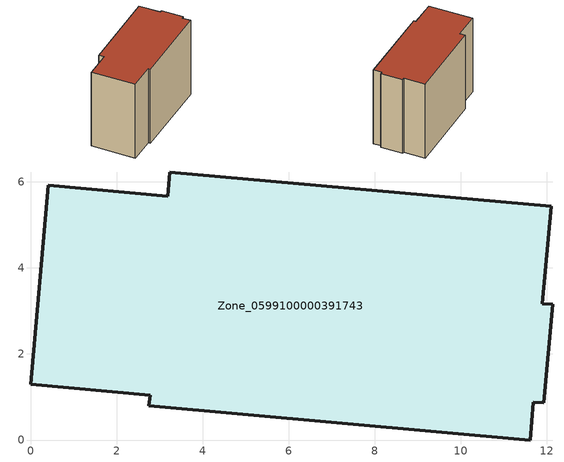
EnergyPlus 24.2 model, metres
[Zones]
Zone_0599100000391743
 floor ground (C_G): 11.61,0 2.75,0.8 2.78,1.04 0,1.3 0.41,5.92 3.19,5.67 3.24,6.23 12.1,5.43 11.89,3.17 12.13,3.15 11.92,0.86 11.69,0.88 z0
 wall outside (C_F): 11.89,3.17 12.1,5.43 3.24,6.23 3.19,5.67 0.41,5.92 0,1.3 2.78,1.04 2.75,0.8 11.61,0 11.69,0.88 11.92,0.86 12.13,3.15 11.89,3.17 z0:8.63
 roof outside (C_R): 11.92,0.86 12.13,3.15 11.89,3.17 12.1,5.43 3.24,6.23 3.19,5.67 0.41,5.92 0,1.3 2.78,1.04 2.75,0.8 11.61,0 11.69,0.88 z8.63
[BUILDING]
Pand.0599100000391743: North Axis=0; Terrain=City; Loads Convergence Tolerance Value=0.04; Temperature Convergence Tolerance Value=0.4; Solar Distribution=FullExterior; Maximum Number of Warmup Days=25; Minimum Number of Warmup Days=1
[Site:Location]
Rotterdam.The.Hague.AP_ZH_NLD Design_Conditions: Latitude=51.96; Longitude=4.45; Time Zone=1; Elevation=-4.5
[SITE:GROUNDTEMPERATURE:BUILDINGSURFACE]
18, 18, 18, 18, 18, 18, 18, 18, 18, 18, 18, 18
[MATERIAL] Thermal Absorptance=0.9; Solar Absorptance=0.7; Visible Absorptance=0.7
Name | Roughness | Thickness | Conductivity | Density | Specific Heat
G.TI.1992-2005 | MediumSmooth | 0.15 | 0.06 | 540 | 1210
F.TI.1992-2005 | Rough | 0.3 | 0.12 | 1920 | 840
R.TI.1992-2005 | MediumRough | 0.2 | 0.08 | 1500 | 1000
[CONSTRUCTION]
C_G: G.TI.1992-2005
C_F: F.TI.1992-2005
C_R: R.TI.1992-2005
[ZONE]
Zone_0599100000391743: Type=1; Multiplier=1; Ceiling Height=Autocalculate; Volume=Autocalculate; Floor Area=autocalculate; Part of Total Floor Area=Yes
[ZONEINFILTRATION:DESIGNFLOWRATE]
Infil_Zone_0599100000391743: Zone or ZoneList or Space or SpaceList=Zone_0599100000391743; Schedule=AlwaysOn; Design Flow Rate Calculation Method=Flow/Area; Flow Rate per Floor Area=0.0015; Constant Term Coefficient=1; Temperature Term Coefficient=0; Velocity Term Coefficient=0; Velocity Squared Term Coefficient=0
[HVACTEMPLATE:ZONE:IDEALLOADSAIRSYSTEM]
Zone_0599100000391743: Maximum Heating Supply Air Temperature=50; Minimum Cooling Supply Air Temperature=13; Maximum Heating Supply Air Humidity Ratio=0.0156; Minimum Cooling Supply Air Humidity Ratio=0.0077; Heating Limit=NoLimit; Cooling Limit=NoLimit; Dehumidification Control Type=ConstantSensibleHeatRatio; Cooling Sensible Heat Ratio=0.7; Dehumidification Setpoint=60; Humidification Control Type=None; Humidification Setpoint=30; Outdoor Air Method=None; Outdoor Air Flow Rate per Person=0.00944; Outdoor Air Flow Rate per Zone Floor Area=0; Outdoor Air Flow Rate per Zone=0; Demand Controlled Ventilation Type=None; Outdoor Air Economizer Type=NoEconomizer; Heat Recovery Type=None; Sensible Heat Recovery Effectiveness=0.7; Latent Heat Recovery Effectiveness=0.65
[ZONECONTROL:THERMOSTAT]
ThermostatControl_Zone_0599100000391743: Zone or ZoneList=Zone_0599100000391743; Control Type Schedule=DualSetpointControlType; Control 1=Thermostat_Zone_0599100000391743; Temperature Difference Between Cutout And Setpoint=0
[THERMOSTATSETPOINT:DUALSETPOINT]
Thermostat_Zone_0599100000391743: Heating Setpoint Temperature Schedule=HeatingSetpoint_Zone_0599100000391743; Cooling Setpoint Temperature Schedule=CoolingSetpoint_Zone_0599100000391743
[SCHEDULE:COMPACT]
HeatingSetpoint_Zone_0599100000391743: Through: 12/31, For: AllDays, Until: 24:00, 21
CoolingSetpoint_Zone_0599100000391743: Through: 12/31, For: AllDays, Until: 24:00, 24
DualSetpointControlType: Through: 12/31, For: AllDays, Until: 24:00, 4
AlwaysOn: Through: 12/31, For: AllDays, Until: 24:00, 1
